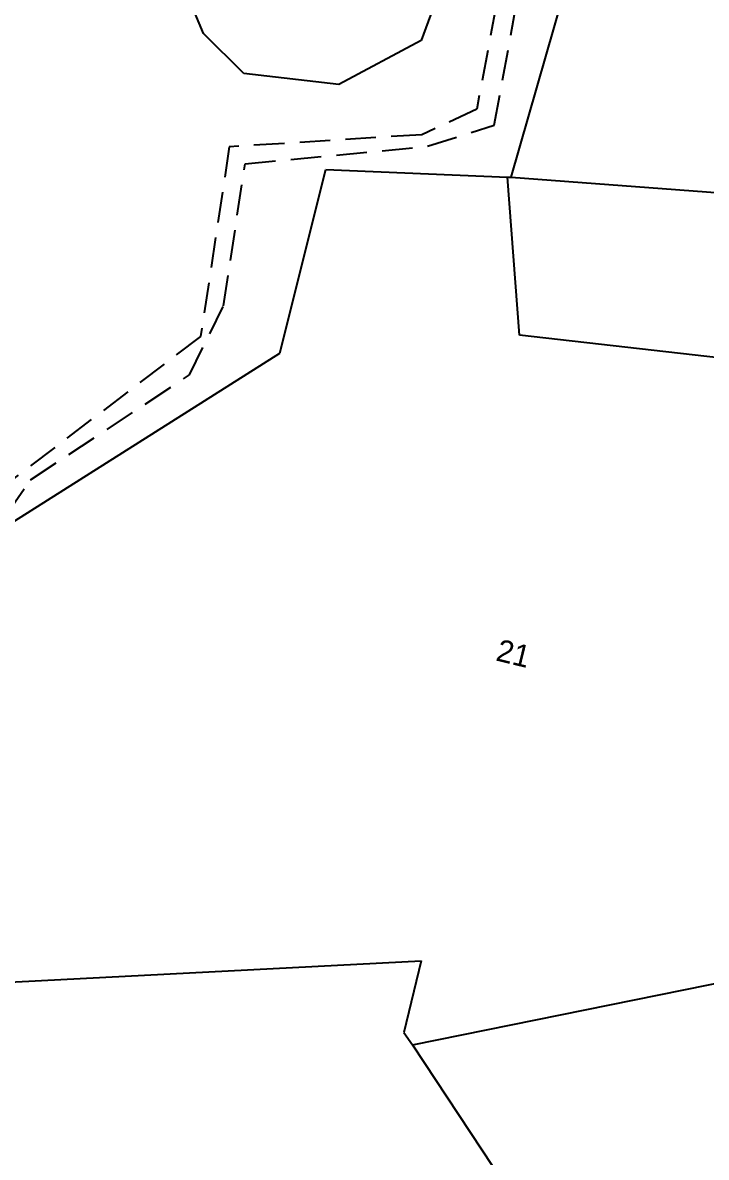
# Model space of a CAD drawing. Header units: metres. Extents: x 280481 to 282563, y 2046849 to 2049468.
# Drawn here: x 281146.6 to 281258.4, y 2048017.9 to 2048203.7 of the extents above; entities that cross this region are included whole.
import ezdxf
from ezdxf.enums import TextEntityAlignment as Align

# ---------------------------------------------------------------- set-up
doc = ezdxf.new("R2010")
doc.units = ezdxf.units.M
doc.linetypes.add('DASHED', pattern=[0.75, 0.5, -0.25])
for name, color, linetype in [('LINE_CARTTRACK', 2, 'DASHED'), ('POLY_PARCEL', 6, 'Continuous'), ('POLY_WATER', 4, 'Continuous'), ('TEXT_PARCEL', 7, 'Continuous')]:
    doc.layers.add(name, color=color, linetype=linetype)
doc.styles.add('TEXT_MAP', font='')
doc.styles.get('TEXT_MAP').set_extended_font_data('Kruti Dev 050')

msp = doc.modelspace()

# ---------------------------------------------------------------- linework, layer by layer
at = {"layer": 'LINE_CARTTRACK', "ltscale": 10}
for p, q in [((281232.37, 2048250.73), (281220.85, 2048189.52)), ((281223.72, 2048186.91), (281233.03, 2048237.94)), ((281220.85, 2048189.52), (281211.85, 2048185.36)), ((281212.78, 2048183.46), (281223.72, 2048186.91)), ((281211.85, 2048185.36), (281180.37, 2048183.37)), ((281180.37, 2048183.37), (281175.67, 2048152.35)), ((281182.96, 2048180.59), (281212.78, 2048183.46)), ((281179.42, 2048157.36), (281182.96, 2048180.59)), ((281173.86, 2048146.03), (281179.42, 2048157.36)), ((281175.67, 2048152.35), (281143.07, 2048127.5)), ((281147.85, 2048128.86), (281173.86, 2048146.03)), ((281126.7, 2048098.77), (281147.85, 2048128.86))]:
    msp.add_line(p, q, dxfattribs=at)
at = {"layer": 'POLY_PARCEL'}
for p, q in [((281226.47, 2048178.39), (281253.21, 2048271.26)), ((281188.61, 2048149.57), (281196.18, 2048179.66)), ((281196.18, 2048179.66), (281225.88, 2048178.41)), ((281227.84, 2048152.53), (281225.88, 2048178.41)), ((281225.88, 2048178.41), (281226.47, 2048178.39)), ((281226.47, 2048178.39), (281333.81, 2048170.43)), ((281315.58, 2048142.59), (281227.84, 2048152.53)), ((281145.28, 2048122.12), (281188.61, 2048149.57)), ((281210.35, 2048036.36), (281302.92, 2048055.16)), ((281115.06, 2048045.08), (281211.75, 2048050.11)), ((281211.75, 2048050.11), (281208.9, 2048038.37)), ((281208.9, 2048038.37), (281210.35, 2048036.36)), ((281210.35, 2048036.36), (281252.09, 2047973.09))]:
    msp.add_line(p, q, dxfattribs=at)
at = {"layer": 'POLY_WATER'}
for p, q in [((281176.16, 2048201.95), (281172.32, 2048211.05)), ((281216.05, 2048212.53), (281211.78, 2048200.77)), ((281182.74, 2048195.37), (281176.16, 2048201.95)), ((281211.78, 2048200.77), (281198.3, 2048193.56)), ((281198.3, 2048193.56), (281182.74, 2048195.37))]:
    msp.add_line(p, q, dxfattribs=at)

# ---------------------------------------------------------------- texts
at = {"layer": 'TEXT_PARCEL', "style": 'TEXT_MAP'}
msp.add_text('21', height=3.625, rotation=346.3752, dxfattribs=at).set_placement((281226.44, 2048098.68), align=Align.CENTER)

doc.saveas('drawing.dxf')
